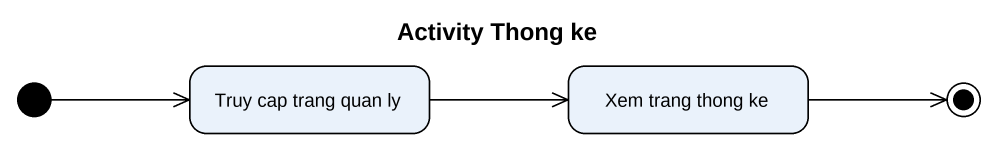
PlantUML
@startuml
title Activity Thong ke
hide empty description
state "Truy cap trang quan ly" as Truy_cap_trang_quan_ly
state "Xem trang thong ke" as Xem_trang_thong_ke
[*] -right-> Truy_cap_trang_quan_ly
Truy_cap_trang_quan_ly -right-> Xem_trang_thong_ke
Xem_trang_thong_ke -right-> [*]
@enduml
